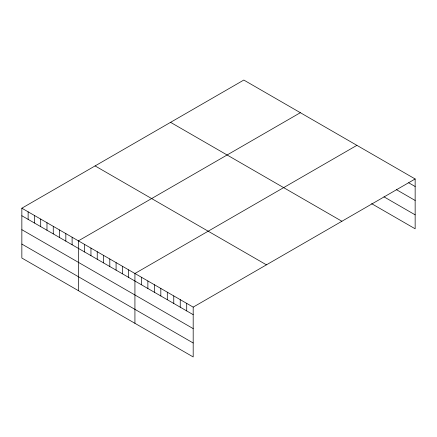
<?xml version="1.0" encoding="UTF-8"?>
<svg xmlns="http://www.w3.org/2000/svg" width="437" height="437" viewBox="0 0 437 437"><rect width="100%" height="100%" fill="white"/><g stroke="black" fill="none" stroke-linecap="round" stroke-linejoin="round"><path stroke-width="0.66" d="M21.85 208.203L193.187 307.124L193.187 356.947L21.85 258.027L21.85 208.203L243.813 80.053L415.15 178.973L415.15 228.797L371.608 203.653M300.356 112.697L78.392 240.847L78.392 290.671M356.898 145.341L134.929 273.491L134.929 323.314M193.187 307.124L415.15 178.973M408.677 182.775L415.15 186.512M396.321 189.592L415.15 200.463M383.965 196.836L415.15 214.84M170.567 122.344L341.903 221.264M95.097 165.918L266.433 264.833M21.85 215.741L193.187 314.662M21.85 229.693L193.187 328.613M21.85 244.07L193.187 342.99M186.714 303.387L186.714 310.926M180.241 299.651L180.241 307.189M173.768 295.915L173.768 303.447M167.295 292.178L167.295 299.711M160.821 288.442L160.821 295.975M154.348 284.7L154.348 292.238M147.875 280.964L147.875 288.502M141.402 277.227L141.402 284.766M128.647 269.864L128.647 277.402M122.365 266.237L122.365 273.775M116.084 262.61L116.084 270.148M109.802 258.983L109.802 266.521M103.52 255.355L103.52 262.894M97.238 251.728L97.238 259.267M90.956 248.101L90.956 255.64M84.674 244.474L84.674 252.012M72.11 237.22L72.11 244.758M65.829 233.593L65.829 241.131M59.541 229.966L59.541 237.504M53.259 226.339L53.259 233.877M46.977 222.712L46.977 230.25M40.696 219.084L40.696 226.623M34.414 215.457L34.414 222.996M28.132 211.83L28.132 219.369"/></g></svg>
